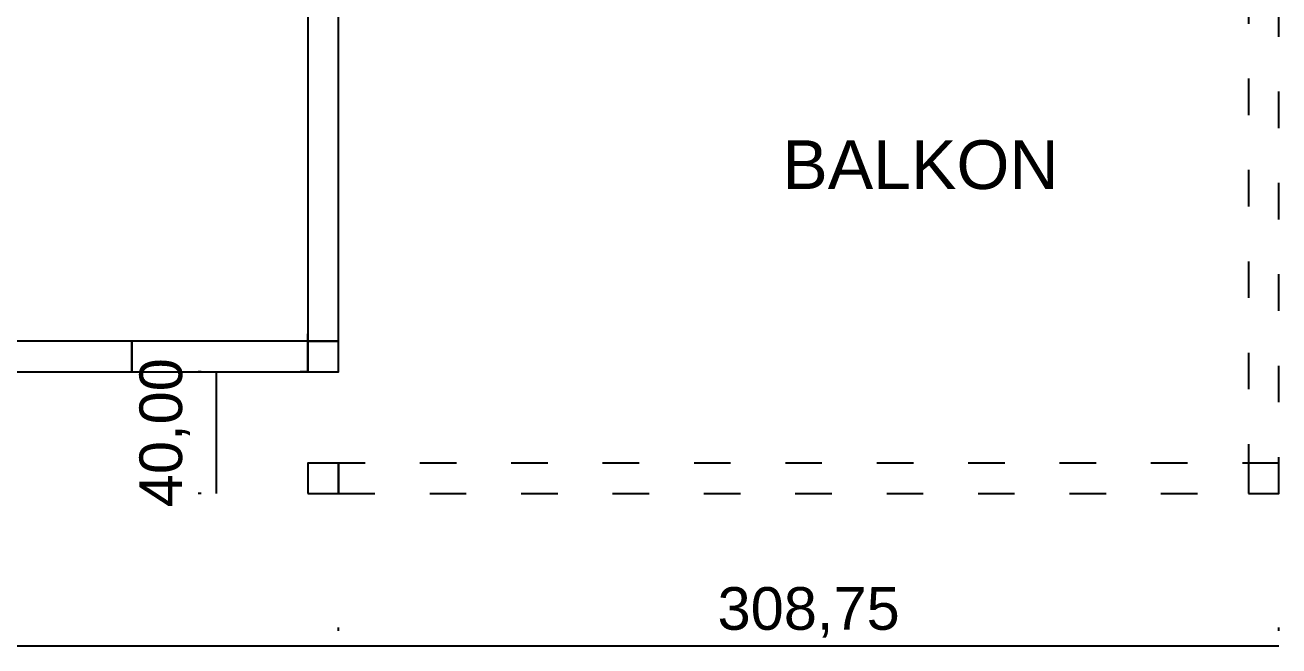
# Model space of a CAD drawing. Header units: centimetres. Extents: x -71 to 5571, y -2315 to 960.
# Drawn here: x 3651.4 to 4063, y -90 to 113.8 of the extents above; entities that cross this region are included whole.
import ezdxf

# ---------------------------------------------------------------- set-up
doc = ezdxf.new("R2010")
doc.units = ezdxf.units.CM
doc.linetypes.add('VERANDA_KESIK', pattern=[30, 12, -18])
for name, color, linetype in [('DIS_DUVAR_100', 7, 'Continuous'), ('KIYAS_OLCU', 5, 'Continuous'), ('KOSE_PROFIL_100', 1, 'Continuous'), ('ODA_ADLARI', 7, 'Continuous'), ('VERANDA_DIKME', 1, 'Continuous'), ('VERANDA_PROFIL_100', 1, 'VERANDA_KESIK')]:
    doc.layers.add(name, color=color, linetype=linetype)
doc.styles.add('ARIAL_TR', font='arial.ttf')
doc.dimstyles.new('PORTMAN', dxfattribs={"dimtxt": 14, "dimasz": 9, "dimexe": 6, "dimexo": 5, "dimgap": 4, "dimtad": 1, "dimzin": 0, "dimtxsty": 'ARIAL_TR', "dimblk": 'ARCHTICK', "dimcen": 2.5, "dimazin": 3, "dimtfac": 0.5, "dimtmove": 2, "dimatfit": 3})

# ---------------------------------------------------------------- blocks, each defined once
blk = doc.blocks.new("100'LÜK 125'LİK PANO")
blk.add_lwpolyline([(0, 0), (10, 0), (10, 125.5), (0, 125.5)], close=True)
blk = doc.blocks.new("100'LÜK 57.75'LİK PANO")
blk.add_lwpolyline([(0, 0), (10, 0), (10, 57.75), (0, 57.75)], close=True)
blk = doc.blocks.new('100X100 DIŞ KÖŞE DİREĞİ')
at = {"color": 1}
for p, q in [((10, 12.5), (12.5, 12.5)), ((0, 2.5), (0, 0)), ((10, 2.5), (10, 0)), ((10, 2.5), (12.5, 2.5))]:
    blk.add_line(p, q, dxfattribs=at)
blk.add_lwpolyline([(0, 2.5), (10, 2.5), (10, 12.5), (0, 12.5)], close=True, dxfattribs=at)
blk = doc.blocks.new("100'LÜK VERANDA PROFİLİ 308.75 (ÖN)")
blk.add_lwpolyline([(0, 0), (308.75, 0), (308.75, 10), (0, 10)], close=True)
blk = doc.blocks.new("100'LÜK VERANDA PROFİLİ 166.25 (YAN)")
blk.add_lwpolyline([(0, 0), (10, 0), (10, 166.25), (0, 166.25)], close=True)
blk = doc.blocks.new('100X100 VERANDA DİKMESİ')
blk.add_lwpolyline([(0, 0), (10, 0), (10, 10), (0, 10)], close=True)
blk = doc.blocks.new('*D112')
at = {"color": 0}
for p, q in [((3300, -85), (3300, -84)), ((3754.25, -85), (3754.25, -84)), ((3300, -90), (3754.25, -90))]:
    blk.add_line(p, q, dxfattribs=at)
at = {"layer": 'Defpoints'}
for p in [(3300, -90), (3300, -90), (3754.25, -90)]:
    blk.add_point(p, dxfattribs=at)
at = {"layer": 'KIYAS_OLCU', "color": 0, "insert": (3527.125, -79), "char_height": 14, "attachment_point": 5, "style": 'ARIAL_TR'}
blk.add_mtext('454,25', dxfattribs=at)
blk = doc.blocks.new('_ARCHTICK')
blk = doc.blocks.new('*D113')
at = {"color": 0}
for p, q in [((3754.25, -85), (3754.25, -84)), ((4063, -85), (4063, -84)), ((3754.25, -90), (4063, -90))]:
    blk.add_line(p, q, dxfattribs=at)
at = {"layer": 'Defpoints'}
for p in [(3754.25, -90), (3754.25, -90), (4063, -90)]:
    blk.add_point(p, dxfattribs=at)
at = {"layer": 'KIYAS_OLCU', "color": 0, "insert": (3908.625, -79), "char_height": 14, "attachment_point": 5, "style": 'ARIAL_TR'}
blk.add_mtext('308,75', dxfattribs=at)
blk = doc.blocks.new('*D119')
at = {"color": 0}
for p, q in [((3709.25, 0), (3708.25, 0)), ((3714.25, -40), (3714.25, 0)), ((3709.25, -40), (3708.25, -40))]:
    blk.add_line(p, q, dxfattribs=at)
at = {"layer": 'Defpoints'}
for p in [(3714.25, 0), (3714.25, -40), (3714.25, -40)]:
    blk.add_point(p, dxfattribs=at)
at = {"layer": 'KIYAS_OLCU', "color": 0, "insert": (3697.25, -20), "char_height": 14, "attachment_point": 5, "rotation": 90, "style": 'ARIAL_TR'}
blk.add_mtext('40,00', dxfattribs=at)

msp = doc.modelspace()

# ---------------------------------------------------------------- block references
at = {"layer": 'DIS_DUVAR_100'}
msp.add_blockref("100'LÜK 125'LİK PANO", (3744.25, 10), dxfattribs=at)
at = {"layer": 'DIS_DUVAR_100', "rotation": 90}
for name, p in [("100'LÜK 125'LİK PANO", (3686.5, 0)), ("100'LÜK 57.75'LİK PANO", (3744.25, 0))]:
    msp.add_blockref(name, p, dxfattribs=at)
at = {"layer": 'KOSE_PROFIL_100', "xscale": -1, "yscale": -1}
msp.add_blockref('100X100 DIŞ KÖŞE DİREĞİ', (3754.25, 12.5), dxfattribs=at)
at = {"layer": 'VERANDA_DIKME'}
for p in [(3744.25, -40), (4053, -40)]:
    msp.add_blockref('100X100 VERANDA DİKMESİ', p, dxfattribs=at)
at = {"layer": 'VERANDA_PROFIL_100'}
for name, p in [("100'LÜK VERANDA PROFİLİ 166.25 (YAN)", (4053, -40)), ("100'LÜK VERANDA PROFİLİ 308.75 (ÖN)", (3754.25, -40))]:
    msp.add_blockref(name, p, dxfattribs=at)

# ---------------------------------------------------------------- texts
at = {"layer": 'ODA_ADLARI', "style": 'ARIAL_TR'}
msp.add_text('BALKON', height=16, dxfattribs=at).set_placement((3900, 60))

# ---------------------------------------------------------------- dimensions: what is measured, and where the dimension line sits
at = {"layer": 'KIYAS_OLCU'}
dim = msp.add_linear_dim(base=(3714.25, -40), p1=(3714.25, -40), p2=(3714.25, 0), angle=90, dimstyle='PORTMAN', dxfattribs=at)
dim.commit()
dim.dimension.update_dxf_attribs({"geometry": '*D119', "text_midpoint": (3697.25, -20)})
for base, p1, p2, picture, middle in [((3300, -90), (3300, -90), (3754.25, -90), '*D112', (3527.125, -79)), ((3754.25, -90), (3754.25, -90), (4063, -90), '*D113', (3908.625, -79))]:
    dim = msp.add_linear_dim(base=base, p1=p1, p2=p2, dimstyle='PORTMAN', dxfattribs=at)
    dim.commit()
    dim.dimension.update_dxf_attribs({"geometry": picture, "text_midpoint": middle})

doc.saveas('drawing.dxf')
